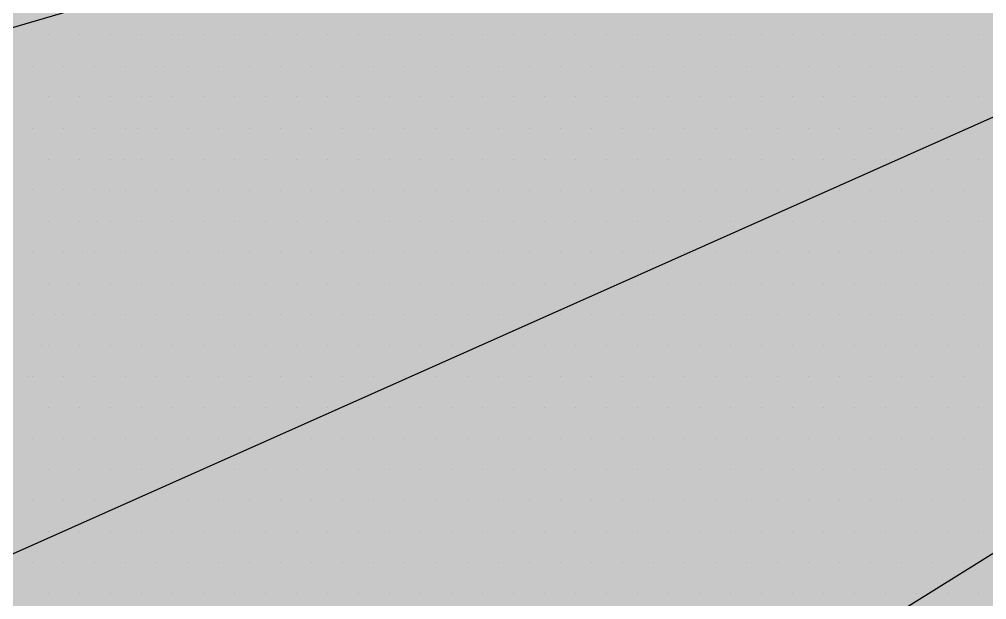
# Paper-space layout 'Layout1' of a CAD drawing. Extents: x -43 to 2298, y -18 to 768.
# Drawn here: x 143.088 to 144.804, y 263.556 to 264.585 of the extents above; entities that cross this region are included whole.
import ezdxf

# ---------------------------------------------------------------- set-up
doc = ezdxf.new("R2010")
doc.units = 0
doc.header["$LTSCALE"] = 2
doc.linetypes.add('CACHEX2', pattern=[0.75, 0.5, -0.25])
doc.layers.add('CARTOUCHE', color=7, linetype='Continuous')
doc.layers.add('LOGO', color=7, linetype='Continuous')

# ---------------------------------------------------------------- blocks, each defined once
blk = doc.blocks.new('A$C715108E3')
at = {"layer": 'LOGO', "color": 131}
for p, q in [((-4.7453, -9.1109), (-4.7453, -9.1109)), ((-4.6537, -9.1109), (-4.6537, -9.1109)), ((-4.562, -9.1109), (-4.562, -9.1109)), ((-4.47, -9.1109), (-4.47, -9.1109)), ((-4.3787, -9.1109), (-4.3787, -9.1109)), ((-4.3611, -9.1109), (-4.3611, -9.1109)), ((-4.2867, -9.1109), (-4.2867, -9.1109)), ((-4.1947, -9.1109), (-4.1947, -9.1109)), ((-4.1036, -9.1109), (-4.1036, -9.1109)), ((-4.0116, -9.1109), (-4.0116, -9.1109)), ((-3.9196, -9.1109), (-3.9196, -9.1109)), ((-3.8283, -9.1109), (-3.8283, -9.1109)), ((-3.7363, -9.1109), (-3.7363, -9.1109)), ((-3.6444, -9.1109), (-3.6444, -9.1109)), ((-3.5526, -9.1109), (-3.5526, -9.1109)), ((-3.4611, -9.1109), (-3.4611, -9.1109)), ((-3.3693, -9.1109), (-3.3693, -9.1109)), ((-3.2775, -9.1109), (-3.2775, -9.1109)), ((-3.186, -9.1109), (-3.186, -9.1109)), ((-3.0942, -9.1109), (-3.0942, -9.1109)), ((-3.0024, -9.1109), (-3.0024, -9.1109)), ((-2.9109, -9.1109), (-2.9109, -9.1109)), ((-2.8191, -9.1109), (-2.8191, -9.1109)), ((-2.727, -9.1109), (-2.727, -9.1109)), ((-2.6358, -9.1109), (-2.6358, -9.1109)), ((-2.5439, -9.1109), (-2.5439, -9.1109)), ((-2.4519, -9.1109), (-2.4519, -9.1109)), ((-2.3599, -9.1109), (-2.3599, -9.1109)), ((-2.2686, -9.1109), (-2.2686, -9.1109)), ((-2.1766, -9.1109), (-2.1766, -9.1109)), ((-2.085, -9.1109), (-2.085, -9.1109)), ((-1.9933, -9.1109), (-1.9933, -9.1109)), ((-4.7912, -9.2033), (-4.7912, -9.2033)), ((-4.6992, -9.2033), (-4.6992, -9.2033)), ((-4.6076, -9.2033), (-4.6076, -9.2033)), ((-4.5159, -9.2033), (-4.5159, -9.2033)), ((-4.4243, -9.2033), (-4.4243, -9.2033)), ((-4.4016, -9.2033), (-4.4016, -9.2033)), ((-4.3324, -9.2033), (-4.3324, -9.2033)), ((-4.2412, -9.2033), (-4.2412, -9.2033)), ((-4.1491, -9.2033), (-4.1491, -9.2033)), ((-4.0571, -9.2033), (-4.0571, -9.2033)), ((-3.9659, -9.2033), (-3.9659, -9.2033)), ((-3.8738, -9.2033), (-3.8738, -9.2033)), ((-3.782, -9.2033), (-3.782, -9.2033)), ((-3.6905, -9.2033), (-3.6905, -9.2033)), ((-3.5987, -9.2033), (-3.5987, -9.2033)), ((-3.5069, -9.2033), (-3.5069, -9.2033)), ((-3.415, -9.2033), (-3.415, -9.2033)), ((-3.3236, -9.2033), (-3.3236, -9.2033)), ((-3.2318, -9.2033), (-3.2318, -9.2033)), ((-3.1399, -9.2033), (-3.1399, -9.2033)), ((-3.0485, -9.2033), (-3.0485, -9.2033)), ((-2.9566, -9.2033), (-2.9566, -9.2033)), ((-2.8648, -9.2033), (-2.8648, -9.2033)), ((-2.7733, -9.2033), (-2.7733, -9.2033)), ((-2.6815, -9.2033), (-2.6815, -9.2033)), ((-2.5895, -9.2033), (-2.5895, -9.2033)), ((-2.4975, -9.2033), (-2.4975, -9.2033)), ((-2.4062, -9.2033), (-2.4062, -9.2033)), ((-2.3142, -9.2033), (-2.3142, -9.2033)), ((-2.2223, -9.2033), (-2.2223, -9.2033)), ((-2.1309, -9.2033), (-2.1309, -9.2033)), ((-2.0391, -9.2033), (-2.0391, -9.2033)), ((-4.7453, -9.2946), (-4.7453, -9.2946)), ((-4.6537, -9.2946), (-4.6537, -9.2946)), ((-4.562, -9.2946), (-4.562, -9.2946)), ((-4.47, -9.2946), (-4.47, -9.2946)), ((-4.4417, -9.2946), (-4.4417, -9.2946)), ((-4.3783, -9.2946), (-4.3783, -9.2946)), ((-4.2867, -9.2946), (-4.2867, -9.2946)), ((-4.1947, -9.2946), (-4.1947, -9.2946)), ((-4.1036, -9.2946), (-4.1036, -9.2946)), ((-4.0116, -9.2946), (-4.0116, -9.2946)), ((-3.9196, -9.2946), (-3.9196, -9.2946)), ((-3.8283, -9.2946), (-3.8283, -9.2946)), ((-3.7363, -9.2946), (-3.7363, -9.2946)), ((-3.6444, -9.2946), (-3.6444, -9.2946)), ((-3.5526, -9.2946), (-3.5526, -9.2946)), ((-3.4611, -9.2946), (-3.4611, -9.2946)), ((-3.3693, -9.2946), (-3.3693, -9.2946)), ((-3.2775, -9.2946), (-3.2775, -9.2946)), ((-3.186, -9.2946), (-3.186, -9.2946)), ((-3.0942, -9.2946), (-3.0942, -9.2946)), ((-3.0024, -9.2946), (-3.0024, -9.2946)), ((-2.9109, -9.2946), (-2.9109, -9.2946)), ((-2.8191, -9.2946), (-2.8191, -9.2946)), ((-2.727, -9.2946), (-2.727, -9.2946)), ((-2.6358, -9.2946), (-2.6358, -9.2946)), ((-2.5439, -9.2946), (-2.5439, -9.2946)), ((-2.4519, -9.2946), (-2.4519, -9.2946)), ((-2.3599, -9.2946), (-2.3599, -9.2946)), ((-2.2686, -9.2946), (-2.2686, -9.2946)), ((-2.1766, -9.2946), (-2.1766, -9.2946)), ((-2.085, -9.2946), (-2.085, -9.2946)), ((-1.9933, -9.2946), (-1.9933, -9.2946)), ((-4.7912, -9.387), (-4.7912, -9.387)), ((-4.6992, -9.387), (-4.6992, -9.387)), ((-4.6076, -9.387), (-4.6076, -9.387)), ((-4.5159, -9.387), (-4.5159, -9.387)), ((-4.4825, -9.387), (-4.4825, -9.387)), ((-4.4245, -9.387), (-4.4245, -9.387)), ((-4.3324, -9.387), (-4.3324, -9.387)), ((-4.2412, -9.387), (-4.2412, -9.387)), ((-4.1491, -9.387), (-4.1491, -9.387)), ((-4.0571, -9.387), (-4.0571, -9.387)), ((-3.9659, -9.387), (-3.9659, -9.387)), ((-3.8738, -9.387), (-3.8738, -9.387)), ((-3.782, -9.387), (-3.782, -9.387)), ((-3.6905, -9.387), (-3.6905, -9.387)), ((-3.5987, -9.387), (-3.5987, -9.387)), ((-3.5069, -9.387), (-3.5069, -9.387)), ((-3.415, -9.387), (-3.415, -9.387)), ((-3.3236, -9.387), (-3.3236, -9.387)), ((-3.2318, -9.387), (-3.2318, -9.387)), ((-3.1399, -9.387), (-3.1399, -9.387)), ((-3.0485, -9.387), (-3.0485, -9.387)), ((-2.9566, -9.387), (-2.9566, -9.387)), ((-2.8648, -9.387), (-2.8648, -9.387)), ((-2.7733, -9.387), (-2.7733, -9.387)), ((-2.6815, -9.387), (-2.6815, -9.387)), ((-2.5895, -9.387), (-2.5895, -9.387)), ((-2.4975, -9.387), (-2.4975, -9.387)), ((-2.4062, -9.387), (-2.4062, -9.387)), ((-2.3142, -9.387), (-2.3142, -9.387)), ((-2.2223, -9.387), (-2.2223, -9.387)), ((-2.1309, -9.387), (-2.1309, -9.387)), ((-2.0391, -9.387), (-2.0391, -9.387)), ((-4.7453, -9.4786), (-4.7453, -9.4786)), ((-4.6537, -9.4786), (-4.6537, -9.4786)), ((-4.562, -9.4786), (-4.562, -9.4786)), ((-4.5227, -9.4786), (-4.5227, -9.4786)), ((-4.47, -9.4786), (-4.47, -9.4786)), ((-4.3783, -9.4786), (-4.3783, -9.4786)), ((-4.2867, -9.4786), (-4.2867, -9.4786)), ((-4.1947, -9.4786), (-4.1947, -9.4786)), ((-4.1036, -9.4786), (-4.1036, -9.4786)), ((-4.0116, -9.4786), (-4.0116, -9.4786)), ((-3.9196, -9.4786), (-3.9196, -9.4786)), ((-3.8283, -9.4786), (-3.8283, -9.4786)), ((-3.7363, -9.4786), (-3.7363, -9.4786)), ((-3.6444, -9.4786), (-3.6444, -9.4786)), ((-3.5526, -9.4786), (-3.5526, -9.4786)), ((-3.4611, -9.4786), (-3.4611, -9.4786)), ((-3.3693, -9.4786), (-3.3693, -9.4786)), ((-3.2775, -9.4786), (-3.2775, -9.4786)), ((-3.186, -9.4786), (-3.186, -9.4786)), ((-3.0942, -9.4786), (-3.0942, -9.4786)), ((-3.0024, -9.4786), (-3.0024, -9.4786)), ((-2.9109, -9.4786), (-2.9109, -9.4786)), ((-2.8191, -9.4786), (-2.8191, -9.4786)), ((-2.727, -9.4786), (-2.727, -9.4786)), ((-2.6358, -9.4786), (-2.6358, -9.4786)), ((-2.5439, -9.4786), (-2.5439, -9.4786)), ((-2.4519, -9.4786), (-2.4519, -9.4786)), ((-2.3599, -9.4786), (-2.3599, -9.4786)), ((-2.2686, -9.4786), (-2.2686, -9.4786)), ((-2.1766, -9.4786), (-2.1766, -9.4786)), ((-2.085, -9.4786), (-2.085, -9.4786)), ((-1.9933, -9.4786), (-1.9933, -9.4786)), ((-4.7912, -9.5697), (-4.7912, -9.5697)), ((-4.6992, -9.5697), (-4.6992, -9.5697)), ((-4.6076, -9.5697), (-4.6076, -9.5697)), ((-4.5629, -9.5699), (-4.5629, -9.5699)), ((-4.5161, -9.5699), (-4.5161, -9.5699)), ((-4.4245, -9.5699), (-4.4245, -9.5699)), ((-4.3324, -9.5699), (-4.3324, -9.5699)), ((-4.2412, -9.5699), (-4.2412, -9.5699)), ((-4.1491, -9.5699), (-4.1491, -9.5699)), ((-4.0571, -9.5699), (-4.0571, -9.5699)), ((-3.9659, -9.5699), (-3.9659, -9.5699)), ((-3.8738, -9.5699), (-3.8738, -9.5699)), ((-3.782, -9.5699), (-3.782, -9.5699)), ((-3.6905, -9.5699), (-3.6905, -9.5699)), ((-3.5987, -9.5699), (-3.5987, -9.5699)), ((-3.5069, -9.5699), (-3.5069, -9.5699)), ((-3.415, -9.5699), (-3.415, -9.5699)), ((-3.3236, -9.5699), (-3.3236, -9.5699)), ((-3.2318, -9.5699), (-3.2318, -9.5699)), ((-3.1399, -9.5699), (-3.1399, -9.5699)), ((-3.0485, -9.5699), (-3.0485, -9.5699)), ((-2.9566, -9.5699), (-2.9566, -9.5699)), ((-2.8648, -9.5699), (-2.8648, -9.5699)), ((-2.7733, -9.5699), (-2.7733, -9.5699)), ((-2.6815, -9.5699), (-2.6815, -9.5699)), ((-2.5895, -9.5699), (-2.5895, -9.5699)), ((-2.4975, -9.5699), (-2.4975, -9.5699)), ((-2.4062, -9.5699), (-2.4062, -9.5699)), ((-2.3142, -9.5699), (-2.3142, -9.5699)), ((-2.2223, -9.5699), (-2.2223, -9.5699)), ((-2.1309, -9.5699), (-2.1309, -9.5699)), ((-2.0391, -9.5699), (-2.0391, -9.5699)), ((-4.7453, -9.6623), (-4.7453, -9.6623)), ((-4.6537, -9.6623), (-4.6537, -9.6623)), ((-4.6038, -9.6623), (-4.6038, -9.6623)), ((-4.562, -9.6623), (-4.562, -9.6623)), ((-4.47, -9.6623), (-4.47, -9.6623)), ((-4.3783, -9.6623), (-4.3783, -9.6623)), ((-4.2867, -9.6623), (-4.2867, -9.6623)), ((-4.1947, -9.6623), (-4.1947, -9.6623)), ((-4.1036, -9.6623), (-4.1036, -9.6623)), ((-4.0116, -9.6623), (-4.0116, -9.6623)), ((-3.9196, -9.6623), (-3.9196, -9.6623)), ((-3.8283, -9.6623), (-3.8283, -9.6623)), ((-3.7363, -9.6623), (-3.7363, -9.6623)), ((-3.6444, -9.6623), (-3.6444, -9.6623)), ((-3.5526, -9.6623), (-3.5526, -9.6623)), ((-3.4611, -9.6623), (-3.4611, -9.6623)), ((-3.3693, -9.6623), (-3.3693, -9.6623)), ((-3.2775, -9.6623), (-3.2775, -9.6623)), ((-3.186, -9.6623), (-3.186, -9.6623)), ((-3.0942, -9.6623), (-3.0942, -9.6623)), ((-3.0024, -9.6623), (-3.0024, -9.6623)), ((-2.9109, -9.6623), (-2.9109, -9.6623)), ((-2.8191, -9.6623), (-2.8191, -9.6623)), ((-2.727, -9.6623), (-2.727, -9.6623)), ((-2.6358, -9.6623), (-2.6358, -9.6623)), ((-2.5439, -9.6623), (-2.5439, -9.6623)), ((-2.4519, -9.6623), (-2.4519, -9.6623)), ((-2.3599, -9.6623), (-2.3599, -9.6623)), ((-2.2686, -9.6623), (-2.2686, -9.6623)), ((-2.1766, -9.6623), (-2.1766, -9.6623)), ((-2.085, -9.6623), (-2.085, -9.6623)), ((-1.9933, -9.6623), (-1.9933, -9.6623)), ((-4.7912, -9.7535), (-4.7912, -9.7535)), ((-4.6992, -9.7535), (-4.6992, -9.7535)), ((-4.6441, -9.7535), (-4.6441, -9.7535)), ((-4.6077, -9.7535), (-4.6077, -9.7535)), ((-4.5161, -9.7535), (-4.5161, -9.7535)), ((-4.4245, -9.7535), (-4.4245, -9.7535)), ((-4.3324, -9.7535), (-4.3324, -9.7535)), ((-4.2412, -9.7535), (-4.2412, -9.7535)), ((-4.1491, -9.7535), (-4.1491, -9.7535)), ((-4.0571, -9.7535), (-4.0571, -9.7535)), ((-3.9659, -9.7535), (-3.9659, -9.7535)), ((-3.8738, -9.7535), (-3.8738, -9.7535)), ((-3.782, -9.7535), (-3.782, -9.7535)), ((-3.6905, -9.7535), (-3.6905, -9.7535)), ((-3.5987, -9.7535), (-3.5987, -9.7535)), ((-3.5069, -9.7535), (-3.5069, -9.7535)), ((-3.415, -9.7535), (-3.415, -9.7535)), ((-3.3236, -9.7535), (-3.3236, -9.7535)), ((-3.2318, -9.7535), (-3.2318, -9.7535)), ((-3.1399, -9.7535), (-3.1399, -9.7535)), ((-3.0485, -9.7535), (-3.0485, -9.7535)), ((-2.9566, -9.7535), (-2.9566, -9.7535)), ((-2.8648, -9.7535), (-2.8648, -9.7535)), ((-2.7733, -9.7535), (-2.7733, -9.7535)), ((-2.6815, -9.7535), (-2.6815, -9.7535)), ((-2.5895, -9.7535), (-2.5895, -9.7535)), ((-2.4975, -9.7535), (-2.4975, -9.7535)), ((-2.4062, -9.7535), (-2.4062, -9.7535)), ((-2.3142, -9.7535), (-2.3142, -9.7535)), ((-2.2223, -9.7535), (-2.2223, -9.7535)), ((-2.1309, -9.7535), (-2.1309, -9.7535)), ((-2.0391, -9.7535), (-2.0391, -9.7535)), ((-4.7453, -9.8452), (-4.7453, -9.8452)), ((-4.6842, -9.8452), (-4.6842, -9.8452)), ((-4.6537, -9.8452), (-4.6537, -9.8452)), ((-4.562, -9.8452), (-4.562, -9.8452)), ((-4.47, -9.8452), (-4.47, -9.8452)), ((-4.3783, -9.8452), (-4.3783, -9.8452)), ((-4.2867, -9.8452), (-4.2867, -9.8452)), ((-4.1947, -9.8452), (-4.1947, -9.8452)), ((-4.1036, -9.8452), (-4.1036, -9.8452)), ((-4.0116, -9.8452), (-4.0116, -9.8452)), ((-3.9196, -9.8452), (-3.9196, -9.8452)), ((-3.8283, -9.8452), (-3.8283, -9.8452)), ((-3.7363, -9.8452), (-3.7363, -9.8452)), ((-3.6444, -9.8452), (-3.6444, -9.8452)), ((-3.5526, -9.8452), (-3.5526, -9.8452)), ((-3.4611, -9.8452), (-3.4611, -9.8452)), ((-3.3693, -9.8452), (-3.3693, -9.8452)), ((-3.2775, -9.8452), (-3.2775, -9.8452)), ((-3.186, -9.8452), (-3.186, -9.8452)), ((-3.0942, -9.8452), (-3.0942, -9.8452)), ((-3.0024, -9.8452), (-3.0024, -9.8452)), ((-2.9109, -9.8452), (-2.9109, -9.8452)), ((-2.8191, -9.8452), (-2.8191, -9.8452)), ((-2.727, -9.8452), (-2.727, -9.8452)), ((-2.6358, -9.8452), (-2.6358, -9.8452)), ((-2.5439, -9.8452), (-2.5439, -9.8452)), ((-2.4519, -9.8452), (-2.4519, -9.8452)), ((-2.3599, -9.8452), (-2.3599, -9.8452)), ((-2.2686, -9.8452), (-2.2686, -9.8452)), ((-2.1766, -9.8452), (-2.1766, -9.8452)), ((-2.085, -9.8452), (-2.085, -9.8452)), ((-1.9933, -9.8452), (-1.9933, -9.8452)), ((-4.7912, -9.9374), (-4.7912, -9.9374)), ((-4.7251, -9.9374), (-4.7251, -9.9374)), ((-4.6994, -9.9374), (-4.6994, -9.9374)), ((-4.6077, -9.9374), (-4.6077, -9.9374)), ((-4.5161, -9.9374), (-4.5161, -9.9374)), ((-4.4245, -9.9374), (-4.4245, -9.9374)), ((-4.3324, -9.9374), (-4.3324, -9.9374)), ((-4.2412, -9.9374), (-4.2412, -9.9374)), ((-4.1491, -9.9374), (-4.1491, -9.9374)), ((-4.0571, -9.9374), (-4.0571, -9.9374)), ((-3.9659, -9.9374), (-3.9659, -9.9374)), ((-3.8738, -9.9374), (-3.8738, -9.9374)), ((-3.782, -9.9374), (-3.782, -9.9374)), ((-3.6905, -9.9374), (-3.6905, -9.9374)), ((-3.5987, -9.9374), (-3.5987, -9.9374)), ((-3.5069, -9.9374), (-3.5069, -9.9374)), ((-3.415, -9.9374), (-3.415, -9.9374)), ((-3.3236, -9.9374), (-3.3236, -9.9374)), ((-3.2318, -9.9374), (-3.2318, -9.9374)), ((-3.1399, -9.9374), (-3.1399, -9.9374)), ((-3.0485, -9.9374), (-3.0485, -9.9374)), ((-2.9566, -9.9374), (-2.9566, -9.9374)), ((-2.8648, -9.9374), (-2.8648, -9.9374)), ((-2.7733, -9.9374), (-2.7733, -9.9374)), ((-2.6815, -9.9374), (-2.6815, -9.9374)), ((-2.5895, -9.9374), (-2.5895, -9.9374)), ((-2.4975, -9.9374), (-2.4975, -9.9374)), ((-2.4062, -9.9374), (-2.4062, -9.9374)), ((-2.3142, -9.9374), (-2.3142, -9.9374)), ((-2.2223, -9.9374), (-2.2223, -9.9374)), ((-2.1309, -9.9374), (-2.1309, -9.9374)), ((-2.0391, -9.9374), (-2.0391, -9.9374)), ((-4.7652, -10.0289), (-4.7652, -10.0289)), ((-4.7449, -10.0289), (-4.7449, -10.0289)), ((-4.6537, -10.0289), (-4.6537, -10.0289)), ((-4.562, -10.0289), (-4.562, -10.0289)), ((-4.47, -10.0289), (-4.47, -10.0289)), ((-4.3783, -10.0289), (-4.3783, -10.0289)), ((-4.2867, -10.0289), (-4.2867, -10.0289)), ((-4.1947, -10.0289), (-4.1947, -10.0289)), ((-4.1036, -10.0289), (-4.1036, -10.0289)), ((-4.0116, -10.0289), (-4.0116, -10.0289)), ((-3.9196, -10.0289), (-3.9196, -10.0289)), ((-3.8283, -10.0289), (-3.8283, -10.0289)), ((-3.7363, -10.0289), (-3.7363, -10.0289)), ((-3.6444, -10.0289), (-3.6444, -10.0289)), ((-3.5526, -10.0289), (-3.5526, -10.0289)), ((-3.4611, -10.0289), (-3.4611, -10.0289)), ((-3.3693, -10.0289), (-3.3693, -10.0289)), ((-3.2775, -10.0289), (-3.2775, -10.0289)), ((-3.186, -10.0289), (-3.186, -10.0289)), ((-3.0942, -10.0289), (-3.0942, -10.0289)), ((-3.0024, -10.0289), (-3.0024, -10.0289)), ((-2.9109, -10.0289), (-2.9109, -10.0289)), ((-2.8191, -10.0289), (-2.8191, -10.0289)), ((-2.727, -10.0289), (-2.727, -10.0289)), ((-2.6358, -10.0289), (-2.6358, -10.0289)), ((-2.5439, -10.0289), (-2.5439, -10.0289)), ((-2.4519, -10.0289), (-2.4519, -10.0289)), ((-2.3599, -10.0289), (-2.3599, -10.0289)), ((-2.2686, -10.0289), (-2.2686, -10.0289)), ((-2.1766, -10.0289), (-2.1766, -10.0289)), ((-2.085, -10.0289), (-2.085, -10.0289)), ((-1.9933, -10.0289), (-1.9933, -10.0289)), ((-4.8055, -10.1203), (-4.8055, -10.1203)), ((-4.7914, -10.1203), (-4.7914, -10.1203)), ((-4.6994, -10.1203), (-4.6994, -10.1203)), ((-4.6077, -10.1203), (-4.6077, -10.1203)), ((-4.5161, -10.1203), (-4.5161, -10.1203)), ((-4.4245, -10.1203), (-4.4245, -10.1203)), ((-4.3324, -10.1203), (-4.3324, -10.1203)), ((-4.2412, -10.1203), (-4.2412, -10.1203)), ((-4.1491, -10.1203), (-4.1491, -10.1203)), ((-4.0571, -10.1203), (-4.0571, -10.1203)), ((-3.9659, -10.1203), (-3.9659, -10.1203)), ((-3.8738, -10.1203), (-3.8738, -10.1203)), ((-3.782, -10.1203), (-3.782, -10.1203)), ((-3.6905, -10.1203), (-3.6905, -10.1203)), ((-3.5987, -10.1203), (-3.5987, -10.1203)), ((-3.5069, -10.1203), (-3.5069, -10.1203)), ((-3.415, -10.1203), (-3.415, -10.1203)), ((-3.3236, -10.1203), (-3.3236, -10.1203)), ((-3.2318, -10.1203), (-3.2318, -10.1203)), ((-3.1399, -10.1203), (-3.1399, -10.1203)), ((-3.0485, -10.1203), (-3.0485, -10.1203)), ((-2.9566, -10.1203), (-2.9566, -10.1203)), ((-2.8648, -10.1203), (-2.8648, -10.1203)), ((-2.7733, -10.1203), (-2.7733, -10.1203)), ((-2.6815, -10.1203), (-2.6815, -10.1203)), ((-2.5895, -10.1203), (-2.5895, -10.1203)), ((-2.4975, -10.1203), (-2.4975, -10.1203)), ((-2.4062, -10.1203), (-2.4062, -10.1203)), ((-2.3142, -10.1203), (-2.3142, -10.1203)), ((-2.2223, -10.1203), (-2.2223, -10.1203)), ((-2.1309, -10.1203), (-2.1309, -10.1203)), ((-2.0391, -10.1203), (-2.0391, -10.1203)), ((-4.7449, -10.2125), (-4.7449, -10.2125)), ((-4.6537, -10.2125), (-4.6537, -10.2125)), ((-4.562, -10.2125), (-4.562, -10.2125)), ((-4.47, -10.2125), (-4.47, -10.2125)), ((-4.3783, -10.2125), (-4.3783, -10.2125)), ((-4.2867, -10.2125), (-4.2867, -10.2125)), ((-4.1947, -10.2125), (-4.1947, -10.2125)), ((-4.1036, -10.2125), (-4.1036, -10.2125)), ((-4.0116, -10.2125), (-4.0116, -10.2125)), ((-3.9196, -10.2125), (-3.9196, -10.2125)), ((-3.8283, -10.2125), (-3.8283, -10.2125)), ((-3.7363, -10.2125), (-3.7363, -10.2125)), ((-3.6444, -10.2125), (-3.6444, -10.2125)), ((-3.5526, -10.2125), (-3.5526, -10.2125)), ((-3.4611, -10.2125), (-3.4611, -10.2125)), ((-3.3693, -10.2125), (-3.3693, -10.2125)), ((-3.2775, -10.2125), (-3.2775, -10.2125)), ((-3.186, -10.2125), (-3.186, -10.2125)), ((-3.0942, -10.2125), (-3.0942, -10.2125)), ((-3.0024, -10.2125), (-3.0024, -10.2125)), ((-2.9109, -10.2125), (-2.9109, -10.2125)), ((-2.8191, -10.2125), (-2.8191, -10.2125)), ((-2.727, -10.2125), (-2.727, -10.2125)), ((-2.6358, -10.2125), (-2.6358, -10.2125)), ((-2.5439, -10.2125), (-2.5439, -10.2125)), ((-2.4519, -10.2125), (-2.4519, -10.2125)), ((-2.3599, -10.2125), (-2.3599, -10.2125)), ((-2.2686, -10.2125), (-2.2686, -10.2125)), ((-2.1766, -10.2125), (-2.1766, -10.2125)), ((-2.085, -10.2125), (-2.085, -10.2125)), ((-1.9933, -10.2125), (-1.9933, -10.2125)), ((-4.7914, -10.304), (-4.7914, -10.304)), ((-4.6994, -10.304), (-4.6994, -10.304)), ((-4.6077, -10.304), (-4.6077, -10.304)), ((-4.5161, -10.304), (-4.5161, -10.304)), ((-4.4245, -10.304), (-4.4245, -10.304)), ((-4.3324, -10.304), (-4.3324, -10.304)), ((-4.2412, -10.304), (-4.2412, -10.304)), ((-4.1491, -10.304), (-4.1491, -10.304)), ((-4.0571, -10.304), (-4.0571, -10.304)), ((-3.9659, -10.304), (-3.9659, -10.304)), ((-3.8738, -10.304), (-3.8738, -10.304)), ((-3.782, -10.304), (-3.782, -10.304)), ((-3.6905, -10.304), (-3.6905, -10.304)), ((-3.5987, -10.304), (-3.5987, -10.304)), ((-3.5069, -10.304), (-3.5069, -10.304)), ((-3.415, -10.304), (-3.415, -10.304)), ((-3.3236, -10.304), (-3.3236, -10.304)), ((-3.2318, -10.304), (-3.2318, -10.304)), ((-3.1399, -10.304), (-3.1399, -10.304)), ((-3.0485, -10.304), (-3.0485, -10.304)), ((-2.9566, -10.304), (-2.9566, -10.304)), ((-2.8648, -10.304), (-2.8648, -10.304)), ((-2.7733, -10.304), (-2.7733, -10.304)), ((-2.6815, -10.304), (-2.6815, -10.304)), ((-2.5895, -10.304), (-2.5895, -10.304)), ((-2.4975, -10.304), (-2.4975, -10.304)), ((-2.4062, -10.304), (-2.4062, -10.304)), ((-2.3142, -10.304), (-2.3142, -10.304)), ((-2.2223, -10.304), (-2.2223, -10.304)), ((-2.1309, -10.304), (-2.1309, -10.304)), ((-2.0391, -10.304), (-2.0391, -10.304)), ((-4.7449, -10.3952), (-4.7449, -10.3952)), ((-4.6537, -10.3952), (-4.6537, -10.3952)), ((-4.562, -10.3952), (-4.562, -10.3952)), ((-4.47, -10.3952), (-4.47, -10.3952)), ((-4.3783, -10.3952), (-4.3783, -10.3952)), ((-4.2867, -10.3952), (-4.2867, -10.3952)), ((-4.1947, -10.3952), (-4.1947, -10.3952)), ((-4.1036, -10.3952), (-4.1036, -10.3952)), ((-4.0116, -10.3952), (-4.0116, -10.3952)), ((-3.9196, -10.3952), (-3.9196, -10.3952)), ((-3.8283, -10.3952), (-3.8283, -10.3952)), ((-3.7363, -10.3952), (-3.7363, -10.3952)), ((-3.6444, -10.3952), (-3.6444, -10.3952)), ((-3.5526, -10.3952), (-3.5526, -10.3952)), ((-3.4611, -10.3952), (-3.4611, -10.3952)), ((-3.3693, -10.3952), (-3.3693, -10.3952)), ((-3.2775, -10.3952), (-3.2775, -10.3952)), ((-3.186, -10.3952), (-3.186, -10.3952)), ((-3.0942, -10.3952), (-3.0942, -10.3952)), ((-3.0024, -10.3952), (-3.0024, -10.3952)), ((-2.9109, -10.3952), (-2.9109, -10.3952)), ((-2.8191, -10.3952), (-2.8191, -10.3952)), ((-2.727, -10.3952), (-2.727, -10.3952)), ((-2.6358, -10.3952), (-2.6358, -10.3952)), ((-2.5439, -10.3952), (-2.5439, -10.3952)), ((-2.4519, -10.3952), (-2.4519, -10.3952)), ((-2.3599, -10.3952), (-2.3599, -10.3952)), ((-2.2686, -10.3952), (-2.2686, -10.3952)), ((-2.1766, -10.3952), (-2.1766, -10.3952)), ((-2.085, -10.3952), (-2.085, -10.3952)), ((-1.9933, -10.3952), (-1.9933, -10.3952)), ((-4.7914, -10.4876), (-4.7914, -10.4876)), ((-4.6994, -10.4876), (-4.6994, -10.4876)), ((-4.6077, -10.4876), (-4.6077, -10.4876)), ((-4.5161, -10.4876), (-4.5161, -10.4876)), ((-4.4245, -10.4876), (-4.4245, -10.4876)), ((-4.3324, -10.4876), (-4.3324, -10.4876)), ((-4.2412, -10.4876), (-4.2412, -10.4876)), ((-4.1491, -10.4876), (-4.1491, -10.4876)), ((-4.0571, -10.4876), (-4.0571, -10.4876)), ((-3.9659, -10.4876), (-3.9659, -10.4876)), ((-3.8738, -10.4876), (-3.8738, -10.4876)), ((-3.782, -10.4876), (-3.782, -10.4876)), ((-3.6905, -10.4876), (-3.6905, -10.4876)), ((-3.5987, -10.4876), (-3.5987, -10.4876)), ((-3.5069, -10.4876), (-3.5069, -10.4876)), ((-3.415, -10.4876), (-3.415, -10.4876)), ((-3.3236, -10.4876), (-3.3236, -10.4876)), ((-3.2318, -10.4876), (-3.2318, -10.4876)), ((-3.1399, -10.4876), (-3.1399, -10.4876)), ((-3.0485, -10.4876), (-3.0485, -10.4876)), ((-2.9566, -10.4876), (-2.9566, -10.4876)), ((-2.8648, -10.4876), (-2.8648, -10.4876)), ((-2.7733, -10.4876), (-2.7733, -10.4876)), ((-2.6815, -10.4876), (-2.6815, -10.4876)), ((-2.5895, -10.4876), (-2.5895, -10.4876)), ((-2.4975, -10.4876), (-2.4975, -10.4876)), ((-2.4062, -10.4876), (-2.4062, -10.4876)), ((-2.3142, -10.4876), (-2.3142, -10.4876)), ((-2.2223, -10.4876), (-2.2223, -10.4876)), ((-2.1309, -10.4876), (-2.1309, -10.4876)), ((-2.0391, -10.4876), (-2.0391, -10.4876)), ((-4.7449, -10.5791), (-4.7449, -10.5791)), ((-4.6537, -10.5791), (-4.6537, -10.5791)), ((-4.562, -10.5791), (-4.562, -10.5791)), ((-4.47, -10.5791), (-4.47, -10.5791)), ((-4.3783, -10.5791), (-4.3783, -10.5791)), ((-4.2867, -10.5791), (-4.2867, -10.5791)), ((-4.1947, -10.5791), (-4.1947, -10.5791)), ((-4.1036, -10.5791), (-4.1036, -10.5791)), ((-4.0116, -10.5791), (-4.0116, -10.5791)), ((-3.9196, -10.5791), (-3.9196, -10.5791)), ((-3.8283, -10.5791), (-3.8283, -10.5791)), ((-3.7363, -10.5791), (-3.7363, -10.5791)), ((-3.6444, -10.5791), (-3.6444, -10.5791)), ((-3.5526, -10.5791), (-3.5526, -10.5791)), ((-3.4611, -10.5791), (-3.4611, -10.5791)), ((-3.3693, -10.5791), (-3.3693, -10.5791)), ((-3.2775, -10.5791), (-3.2775, -10.5791)), ((-3.186, -10.5791), (-3.186, -10.5791)), ((-3.0942, -10.5791), (-3.0942, -10.5791)), ((-3.0024, -10.5791), (-3.0024, -10.5791)), ((-2.9109, -10.5791), (-2.9109, -10.5791)), ((-2.8191, -10.5791), (-2.8191, -10.5791)), ((-2.727, -10.5791), (-2.727, -10.5791)), ((-2.6358, -10.5791), (-2.6358, -10.5791)), ((-2.5439, -10.5791), (-2.5439, -10.5791)), ((-2.4519, -10.5791), (-2.4519, -10.5791)), ((-2.3599, -10.5791), (-2.3599, -10.5791)), ((-2.2686, -10.5791), (-2.2686, -10.5791)), ((-2.1766, -10.5791), (-2.1766, -10.5791)), ((-2.085, -10.5791), (-2.085, -10.5791)), ((-1.9933, -10.5791), (-1.9933, -10.5791)), ((-4.7914, -10.6702), (-4.7914, -10.6702)), ((-4.6994, -10.6702), (-4.6994, -10.6702)), ((-4.6077, -10.6702), (-4.6077, -10.6702)), ((-4.5161, -10.6702), (-4.5161, -10.6702)), ((-4.4245, -10.6702), (-4.4245, -10.6702)), ((-4.3324, -10.6702), (-4.3324, -10.6702)), ((-4.2412, -10.6702), (-4.2412, -10.6702)), ((-4.1491, -10.6702), (-4.1491, -10.6702)), ((-4.0571, -10.6702), (-4.0571, -10.6702)), ((-3.9659, -10.6702), (-3.9659, -10.6702)), ((-3.8738, -10.6702), (-3.8738, -10.6702)), ((-3.782, -10.6702), (-3.782, -10.6702)), ((-3.6905, -10.6702), (-3.6905, -10.6702)), ((-3.5987, -10.6702), (-3.5987, -10.6702)), ((-3.5069, -10.6702), (-3.5069, -10.6702)), ((-3.415, -10.6702), (-3.415, -10.6702)), ((-3.3236, -10.6702), (-3.3236, -10.6702)), ((-3.2318, -10.6702), (-3.2318, -10.6702)), ((-3.1399, -10.6702), (-3.1399, -10.6702)), ((-3.0485, -10.6702), (-3.0485, -10.6702)), ((-2.9566, -10.6702), (-2.9566, -10.6702)), ((-2.8648, -10.6702), (-2.8648, -10.6702)), ((-2.7733, -10.6702), (-2.7733, -10.6702)), ((-2.6815, -10.6702), (-2.6815, -10.6702)), ((-2.5895, -10.6702), (-2.5895, -10.6702)), ((-2.4975, -10.6702), (-2.4975, -10.6702)), ((-2.4062, -10.6702), (-2.4062, -10.6702)), ((-2.3142, -10.6702), (-2.3142, -10.6702)), ((-2.2223, -10.6702), (-2.2223, -10.6702)), ((-2.1309, -10.6702), (-2.1309, -10.6702)), ((-2.0391, -10.6702), (-2.0391, -10.6702)), ((-4.7449, -10.763), (-4.7449, -10.763)), ((-4.6537, -10.763), (-4.6537, -10.763)), ((-4.562, -10.763), (-4.562, -10.763)), ((-4.47, -10.763), (-4.47, -10.763)), ((-4.3783, -10.763), (-4.3783, -10.763)), ((-4.2867, -10.763), (-4.2867, -10.763)), ((-4.1947, -10.763), (-4.1947, -10.763)), ((-4.1036, -10.763), (-4.1036, -10.763)), ((-4.0116, -10.763), (-4.0116, -10.763)), ((-3.9196, -10.763), (-3.9196, -10.763)), ((-3.8283, -10.763), (-3.8283, -10.763)), ((-3.7363, -10.763), (-3.7363, -10.763)), ((-3.6444, -10.763), (-3.6444, -10.763)), ((-3.5526, -10.763), (-3.5526, -10.763)), ((-3.4611, -10.763), (-3.4611, -10.763)), ((-3.3693, -10.763), (-3.3693, -10.763)), ((-3.2775, -10.763), (-3.2775, -10.763)), ((-3.186, -10.763), (-3.186, -10.763)), ((-3.0942, -10.763), (-3.0942, -10.763)), ((-3.0024, -10.763), (-3.0024, -10.763)), ((-2.9109, -10.763), (-2.9109, -10.763)), ((-2.8191, -10.763), (-2.8191, -10.763)), ((-2.727, -10.763), (-2.727, -10.763)), ((-2.6358, -10.763), (-2.6358, -10.763)), ((-2.5439, -10.763), (-2.5439, -10.763)), ((-2.4519, -10.763), (-2.4519, -10.763)), ((-2.3599, -10.763), (-2.3599, -10.763)), ((-2.2686, -10.763), (-2.2686, -10.763)), ((-2.1766, -10.763), (-2.1766, -10.763)), ((-2.085, -10.763), (-2.085, -10.763)), ((-1.9933, -10.763), (-1.9933, -10.763))]:
    blk.add_line(p, q, dxfattribs=at)
blk = doc.blocks.new('A$C581E6685')
at = {"layer": 'LOGO'}
for color, points in [(142, [(-45.3965, 37.4846), (-39.5666, 28.8703), (-39.344, 28.5414), (-39.8519, 24.2064), (-36.9477, 25.4853), (-26.3566, 30.2032), (-36.1863, 24.0789), (-38.2746, 22.2236), (-38.1337, 21.2132), (-33.6363, 11.1845), (-39.5393, 21.4709), (-40.6525, 23.2405), (-42.0615, 23.3525), (-53.1072, 18.3767), (-43.3972, 24.4856), (-40.4756, 26.2259), (-40.684, 26.8894)]), (140, [(-45.3965, 37.4846), (-41.9745, 25.9278), (-41.7809, 23.8865), (-42.0615, 23.3525), (-44.9268, 21.9767), (-53.1072, 18.3767), (-40.8028, 21.6905), (-39.5666, 22.0268), (-38.2746, 22.2236), (-38.1337, 21.2132), (-33.6363, 11.1845), (-36.0802, 21.4612), (-37.3405, 24.3346), (-37.4251, 24.9804), (-36.9477, 25.4853), (-26.3566, 30.2032), (-37.8747, 26.8339), (-39.7286, 26.4119), (-40.3751, 26.6371), (-40.684, 26.8894)])]:
    blk.add_hatch(color=color, dxfattribs=at).paths.add_polyline_path(points)
at = {"layer": 'LOGO', "color": 142}
blk.add_lwpolyline([(-45.3965, 37.4846), (-39.3434, 28.5414), (-39.8519, 24.2064), (-36.9477, 25.4853), (-26.3566, 30.2032), (-36.1857, 24.0789), (-38.2739, 22.2236), (-38.1337, 21.2132), (-33.6358, 11.1845), (-39.5393, 21.4709), (-40.6518, 23.2405), (-42.0615, 23.3525), (-53.1072, 18.3767), (-43.3964, 24.4856), (-40.4756, 26.2259), (-40.6836, 26.8894)], close=True, dxfattribs=at)
at = {"layer": 'LOGO', "color": 140}
blk.add_lwpolyline([(-45.3965, 37.4846), (-41.9745, 25.9278), (-41.7804, 23.8865), (-42.0615, 23.3525), (-44.9268, 21.9767), (-53.1072, 18.3767), (-40.8028, 21.6905), (-39.5666, 22.0268), (-38.2739, 22.2236), (-38.1337, 21.2132), (-33.6358, 11.1845), (-36.0802, 21.4612), (-37.3405, 24.3346), (-37.4251, 24.9804), (-36.9477, 25.4853), (-26.3566, 30.2032), (-37.8741, 26.8339), (-39.7286, 26.4119), (-40.3748, 26.6371), (-40.6836, 26.8894)], close=True, dxfattribs=at)
at = {"layer": 'LOGO', "color": 32, "linetype": 'CACHEX2', "ltscale": 1.5}
blk.add_ellipse((-38.0538, 23.8138), major_axis=(-19.0311, -3.534), ratio=0.590567, dxfattribs=at)
at = {"layer": 'LOGO', "color": 32}
blk.add_ellipse((-37.6144, 23.8499), major_axis=(-13.5768, -4.2839), ratio=0.791971, dxfattribs=at)
at = {"layer": 'CARTOUCHE'}
blk.add_blockref('A$C715108E3', (-31.6739, 36.3189), dxfattribs=at)

psp = doc.layouts.get("Layout1")

# ---------------------------------------------------------------- hatches: boundary and pattern name
at = {"layer": 'CARTOUCHE', "true_color": 0xffffff}
h = psp.add_hatch(color=7, dxfattribs=at)
h.dxf.hatch_style = 1
edge = h.paths.add_edge_path()
edge.add_spline(control_points=[(127.7197, 272.4748), (127.7197, 261.5837), (127.7197, 250.6925), (127.7197, 246.8525), (131.5597, 246.8525), (177.0989, 246.8525), (222.6382, 246.8525), (226.4782, 246.8525), (226.4782, 250.6925), (226.4782, 261.5837), (226.4782, 272.4748), (226.4782, 276.3148), (222.6382, 276.3148), (177.0989, 276.3148), (131.5597, 276.3148), (127.7197, 276.3148), (127.7197, 272.4748)], knot_values=[0, 0, 0, 1, 1, 2.570796, 2.570796, 3.570796, 3.570796, 5.141593, 5.141593, 6.141593, 6.141593, 7.712389, 7.712389, 8.712389, 8.712389, 10.283185, 10.283185, 10.283185], weights=[1, 1, 1, 0.707107, 1, 1, 1, 0.707107, 1, 1, 1, 0.707107, 1, 1, 1, 0.707107, 1], degree=2, periodic=0)

# ---------------------------------------------------------------- linework, layer by layer
at = {"layer": 'CARTOUCHE'}
psp.add_rational_spline([(127.7197, 272.4748), (127.7197, 261.5837), (127.7197, 250.6925), (127.7197, 246.8525), (131.5597, 246.8525), (177.0989, 246.8525), (222.6382, 246.8525), (226.4782, 246.8525), (226.4782, 250.6925), (226.4782, 261.5837), (226.4782, 272.4748), (226.4782, 276.3148), (222.6382, 276.3148), (177.0989, 276.3148), (131.5597, 276.3148), (127.7197, 276.3148), (127.7197, 272.4748)], [1, 1, 1, 0.707106781187, 1, 1, 1, 0.707106781187, 1, 1, 1, 0.707106781187, 1, 1, 1, 0.707106781187, 1], degree=2, knots=[0, 0, 0, 1, 1, 2.570796, 2.570796, 3.570796, 3.570796, 5.141593, 5.141593, 6.141593, 6.141593, 7.712389, 7.712389, 8.712389, 8.712389, 10.283185, 10.283185, 10.283185], dxfattribs=at)

# ---------------------------------------------------------------- block references
at = {"layer": 'CARTOUCHE', "xscale": 0.6, "yscale": 0.6, "zscale": 0.6}
psp.add_blockref('A$C581E6685', (164.9904, 248.2331), dxfattribs=at)

doc.saveas('drawing.dxf')
